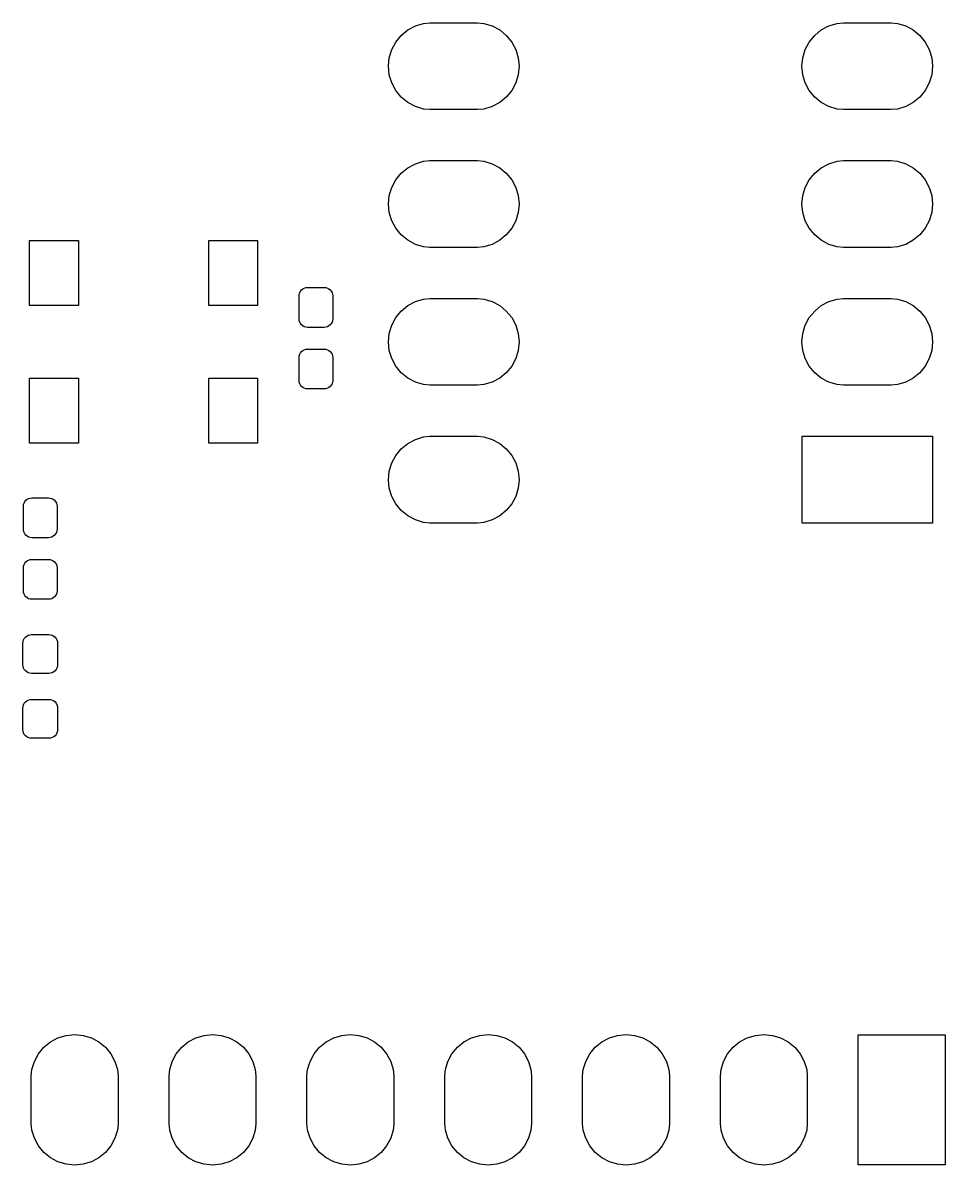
# Model space of a CAD drawing. Extents: x 2.41 to 5.61, y -5.4 to -1.79.
# Drawn here: x 2.487 to 3.156, y -3.597 to -2.768 of the extents above; entities that cross this region are included whole.
import ezdxf

# ---------------------------------------------------------------- set-up
doc = ezdxf.new("R2010")
doc.units = 0
doc.header["$MEASUREMENT"] = 0
doc.layers.add('BLACK', color=7, linetype='CONTINUOUS')

msp = doc.modelspace()

# ---------------------------------------------------------------- linework, layer by layer
at = {"layer": 'BLACK', "linetype": 'CONTINUOUS'}
for p, q in [((2.77808, -2.76896), (2.7827, -2.7685)), ((2.7827, -2.7685), (2.8173, -2.7685)), ((2.8173, -2.7685), (2.82192, -2.76896)), ((3.07808, -2.76896), (3.0827, -2.7685)), ((3.0827, -2.7685), (3.11729, -2.7685)), ((3.11729, -2.7685), (3.12192, -2.76896)), ((2.76187, -2.77762), (2.76667, -2.77369)), ((2.76667, -2.77369), (2.77214, -2.77076)), ((2.77214, -2.77076), (2.77808, -2.76896)), ((2.82192, -2.76896), (2.82786, -2.77076)), ((2.82786, -2.77076), (2.83333, -2.77369)), ((2.83333, -2.77369), (2.83813, -2.77762)), ((3.06187, -2.77762), (3.06667, -2.77369)), ((3.06667, -2.77369), (3.07214, -2.77076)), ((3.07214, -2.77076), (3.07808, -2.76896)), ((3.12192, -2.76896), (3.12786, -2.77076)), ((3.12786, -2.77076), (3.13333, -2.77369)), ((3.13333, -2.77369), (3.13813, -2.77762)), ((2.75501, -2.78789), (2.75794, -2.78242)), ((2.75794, -2.78242), (2.76187, -2.77762)), ((2.83813, -2.77762), (2.84206, -2.78242)), ((2.84206, -2.78242), (2.84499, -2.78789)), ((3.05501, -2.78789), (3.05794, -2.78242)), ((3.05794, -2.78242), (3.06187, -2.77762)), ((3.13813, -2.77762), (3.14206, -2.78242)), ((3.14206, -2.78242), (3.14499, -2.78789)), ((2.75321, -2.79383), (2.75501, -2.78789)), ((2.84499, -2.78789), (2.84679, -2.79383)), ((3.05321, -2.79383), (3.05501, -2.78789)), ((3.14499, -2.78789), (3.14679, -2.79383)), ((2.7526, -2.8), (2.75321, -2.79383)), ((2.75321, -2.80617), (2.7526, -2.8)), ((2.84679, -2.79383), (2.8474, -2.8)), ((2.8474, -2.8), (2.84679, -2.80617)), ((3.0526, -2.8), (3.05321, -2.79383)), ((3.05321, -2.80617), (3.0526, -2.8)), ((3.14679, -2.79383), (3.1474, -2.8)), ((3.1474, -2.8), (3.14679, -2.80617)), ((2.75501, -2.81211), (2.75321, -2.80617)), ((2.84679, -2.80617), (2.84499, -2.81211)), ((3.05501, -2.81211), (3.05321, -2.80617)), ((3.14679, -2.80617), (3.14499, -2.81211)), ((2.75794, -2.81758), (2.75501, -2.81211)), ((2.76187, -2.82238), (2.75794, -2.81758)), ((2.84206, -2.81758), (2.83813, -2.82238)), ((2.84499, -2.81211), (2.84206, -2.81758)), ((3.05794, -2.81758), (3.05501, -2.81211)), ((3.06187, -2.82238), (3.05794, -2.81758)), ((3.14206, -2.81758), (3.13813, -2.82238)), ((3.14499, -2.81211), (3.14206, -2.81758)), ((2.76667, -2.82631), (2.76187, -2.82238)), ((2.77214, -2.82924), (2.76667, -2.82631)), ((2.83333, -2.82631), (2.82786, -2.82924)), ((2.83813, -2.82238), (2.83333, -2.82631)), ((3.06667, -2.82631), (3.06187, -2.82238)), ((3.07214, -2.82924), (3.06667, -2.82631)), ((3.13333, -2.82631), (3.12786, -2.82924)), ((3.13813, -2.82238), (3.13333, -2.82631)), ((2.77808, -2.83104), (2.77214, -2.82924)), ((2.7827, -2.8315), (2.77808, -2.83104)), ((2.8173, -2.8315), (2.7827, -2.8315)), ((2.82192, -2.83104), (2.8173, -2.8315)), ((2.82786, -2.82924), (2.82192, -2.83104)), ((3.07808, -2.83104), (3.07214, -2.82924)), ((3.0827, -2.8315), (3.07808, -2.83104)), ((3.11729, -2.8315), (3.0827, -2.8315)), ((3.12192, -2.83104), (3.11729, -2.8315)), ((3.12786, -2.82924), (3.12192, -2.83104)), ((2.76187, -2.87762), (2.76667, -2.87369)), ((2.76667, -2.87369), (2.77214, -2.87076)), ((2.77214, -2.87076), (2.77808, -2.86896)), ((2.77808, -2.86896), (2.7827, -2.8685)), ((2.7827, -2.8685), (2.8173, -2.8685)), ((2.8173, -2.8685), (2.82192, -2.86896)), ((2.82192, -2.86896), (2.82786, -2.87076)), ((2.82786, -2.87076), (2.83333, -2.87369)), ((2.83333, -2.87369), (2.83813, -2.87762)), ((3.06187, -2.87762), (3.06667, -2.87369)), ((3.06667, -2.87369), (3.07214, -2.87076)), ((3.07214, -2.87076), (3.07808, -2.86896)), ((3.07808, -2.86896), (3.0827, -2.8685)), ((3.0827, -2.8685), (3.11729, -2.8685)), ((3.11729, -2.8685), (3.12192, -2.86896)), ((3.12192, -2.86896), (3.12786, -2.87076)), ((3.12786, -2.87076), (3.13333, -2.87369)), ((3.13333, -2.87369), (3.13813, -2.87762)), ((2.75501, -2.88789), (2.75794, -2.88242)), ((2.75794, -2.88242), (2.76187, -2.87762)), ((2.83813, -2.87762), (2.84206, -2.88242)), ((2.84206, -2.88242), (2.84499, -2.88789)), ((3.05501, -2.88789), (3.05794, -2.88242)), ((3.05794, -2.88242), (3.06187, -2.87762)), ((3.13813, -2.87762), (3.14206, -2.88242)), ((3.14206, -2.88242), (3.14499, -2.88789)), ((2.75321, -2.89383), (2.75501, -2.88789)), ((2.84499, -2.88789), (2.84679, -2.89383)), ((3.05321, -2.89383), (3.05501, -2.88789)), ((3.14499, -2.88789), (3.14679, -2.89383)), ((2.7526, -2.9), (2.75321, -2.89383)), ((2.75321, -2.90617), (2.7526, -2.9)), ((2.84679, -2.89383), (2.8474, -2.9)), ((2.8474, -2.9), (2.84679, -2.90617)), ((3.0526, -2.9), (3.05321, -2.89383)), ((3.05321, -2.90617), (3.0526, -2.9)), ((3.14679, -2.89383), (3.1474, -2.9)), ((3.1474, -2.9), (3.14679, -2.90617)), ((2.75501, -2.91211), (2.75321, -2.90617)), ((2.84679, -2.90617), (2.84499, -2.91211)), ((3.05501, -2.91211), (3.05321, -2.90617)), ((3.14679, -2.90617), (3.14499, -2.91211)), ((2.75794, -2.91758), (2.75501, -2.91211)), ((2.76187, -2.92238), (2.75794, -2.91758)), ((2.84206, -2.91758), (2.83813, -2.92238)), ((2.84499, -2.91211), (2.84206, -2.91758)), ((3.05794, -2.91758), (3.05501, -2.91211)), ((3.06187, -2.92238), (3.05794, -2.91758)), ((3.14206, -2.91758), (3.13813, -2.92238)), ((3.14499, -2.91211), (3.14206, -2.91758)), ((2.76667, -2.92631), (2.76187, -2.92238)), ((2.83813, -2.92238), (2.83333, -2.92631)), ((3.06667, -2.92631), (3.06187, -2.92238)), ((3.13813, -2.92238), (3.13333, -2.92631)), ((2.49232, -2.97362), (2.49232, -2.92638)), ((2.49232, -2.92638), (2.52776, -2.92638)), ((2.52776, -2.92638), (2.52776, -2.97362)), ((2.62224, -2.97362), (2.62224, -2.92638)), ((2.62224, -2.92638), (2.65768, -2.92638)), ((2.65768, -2.92638), (2.65768, -2.97362)), ((2.77214, -2.92924), (2.76667, -2.92631)), ((2.77808, -2.93104), (2.77214, -2.92924)), ((2.7827, -2.9315), (2.77808, -2.93104)), ((2.8173, -2.9315), (2.7827, -2.9315)), ((2.82192, -2.93104), (2.8173, -2.9315)), ((2.82786, -2.92924), (2.82192, -2.93104)), ((2.83333, -2.92631), (2.82786, -2.92924)), ((3.07214, -2.92924), (3.06667, -2.92631)), ((3.07808, -2.93104), (3.07214, -2.92924)), ((3.0827, -2.9315), (3.07808, -2.93104)), ((3.11729, -2.9315), (3.0827, -2.9315)), ((3.12192, -2.93104), (3.11729, -2.9315)), ((3.12786, -2.92924), (3.12192, -2.93104)), ((3.13333, -2.92631), (3.12786, -2.92924)), ((2.6878, -2.96663), (2.68791, -2.96544)), ((2.6878, -2.98337), (2.6878, -2.96663)), ((2.68791, -2.96544), (2.68826, -2.9643)), ((2.68826, -2.9643), (2.68882, -2.96324)), ((2.68882, -2.96324), (2.68958, -2.96232)), ((2.68958, -2.96232), (2.69051, -2.96156)), ((2.69051, -2.96156), (2.69156, -2.961)), ((2.69156, -2.961), (2.69271, -2.96065)), ((2.69271, -2.96065), (2.6939, -2.96053)), ((2.6939, -2.96053), (2.7061, -2.96053)), ((2.7061, -2.96053), (2.70729, -2.96065)), ((2.70729, -2.96065), (2.70844, -2.961)), ((2.70844, -2.961), (2.70949, -2.96156)), ((2.70949, -2.96156), (2.71042, -2.96232)), ((2.71042, -2.96232), (2.71118, -2.96324)), ((2.71118, -2.96324), (2.71174, -2.9643)), ((2.71174, -2.9643), (2.71209, -2.96544)), ((2.71209, -2.96544), (2.7122, -2.96663)), ((2.7122, -2.96663), (2.7122, -2.98337)), ((2.52776, -2.97362), (2.49232, -2.97362)), ((2.65768, -2.97362), (2.62224, -2.97362)), ((2.76187, -2.97762), (2.76667, -2.97369)), ((2.76667, -2.97369), (2.77214, -2.97076)), ((2.77214, -2.97076), (2.77808, -2.96896)), ((2.77808, -2.96896), (2.7827, -2.9685)), ((2.7827, -2.9685), (2.8173, -2.9685)), ((2.8173, -2.9685), (2.82192, -2.96896)), ((2.82192, -2.96896), (2.82786, -2.97076)), ((2.82786, -2.97076), (2.83333, -2.97369)), ((2.83333, -2.97369), (2.83813, -2.97762)), ((3.06187, -2.97762), (3.06667, -2.97369)), ((3.06667, -2.97369), (3.07214, -2.97076)), ((3.07214, -2.97076), (3.07808, -2.96896)), ((3.07808, -2.96896), (3.0827, -2.9685)), ((3.0827, -2.9685), (3.11729, -2.9685)), ((3.11729, -2.9685), (3.12192, -2.96896)), ((3.12192, -2.96896), (3.12786, -2.97076)), ((3.12786, -2.97076), (3.13333, -2.97369)), ((3.13333, -2.97369), (3.13813, -2.97762)), ((2.68791, -2.98456), (2.6878, -2.98337)), ((2.7122, -2.98337), (2.71209, -2.98456)), ((2.75501, -2.98789), (2.75794, -2.98242)), ((2.75794, -2.98242), (2.76187, -2.97762)), ((2.83813, -2.97762), (2.84206, -2.98242)), ((2.84206, -2.98242), (2.84499, -2.98789)), ((3.05501, -2.98789), (3.05794, -2.98242)), ((3.05794, -2.98242), (3.06187, -2.97762)), ((3.13813, -2.97762), (3.14206, -2.98242)), ((3.14206, -2.98242), (3.14499, -2.98789)), ((2.68826, -2.9857), (2.68791, -2.98456)), ((2.68882, -2.98676), (2.68826, -2.9857)), ((2.68958, -2.98768), (2.68882, -2.98676)), ((2.69051, -2.98844), (2.68958, -2.98768)), ((2.69156, -2.989), (2.69051, -2.98844)), ((2.69271, -2.98935), (2.69156, -2.989)), ((2.6939, -2.98947), (2.69271, -2.98935)), ((2.7061, -2.98947), (2.6939, -2.98947)), ((2.70729, -2.98935), (2.7061, -2.98947)), ((2.70844, -2.989), (2.70729, -2.98935)), ((2.70949, -2.98844), (2.70844, -2.989)), ((2.71042, -2.98768), (2.70949, -2.98844)), ((2.71118, -2.98676), (2.71042, -2.98768)), ((2.71174, -2.9857), (2.71118, -2.98676)), ((2.71209, -2.98456), (2.71174, -2.9857)), ((2.75321, -2.99383), (2.75501, -2.98789)), ((2.84499, -2.98789), (2.84679, -2.99383)), ((3.05321, -2.99383), (3.05501, -2.98789)), ((3.14499, -2.98789), (3.14679, -2.99383)), ((2.7526, -3), (2.75321, -2.99383)), ((2.75321, -3.00617), (2.7526, -3)), ((2.84679, -2.99383), (2.8474, -3)), ((2.8474, -3), (2.84679, -3.00617)), ((3.0526, -3), (3.05321, -2.99383)), ((3.05321, -3.00617), (3.0526, -3)), ((3.14679, -2.99383), (3.1474, -3)), ((3.1474, -3), (3.14679, -3.00617)), ((2.68826, -3.00898), (2.68882, -3.00793)), ((2.68882, -3.00793), (2.68958, -3.007)), ((2.68958, -3.007), (2.69051, -3.00624)), ((2.69051, -3.00624), (2.69156, -3.00568)), ((2.69156, -3.00568), (2.69271, -3.00533)), ((2.69271, -3.00533), (2.6939, -3.00522)), ((2.6939, -3.00522), (2.7061, -3.00522)), ((2.7061, -3.00522), (2.70729, -3.00533)), ((2.70729, -3.00533), (2.70844, -3.00568)), ((2.70844, -3.00568), (2.70949, -3.00624)), ((2.70949, -3.00624), (2.71042, -3.007)), ((2.71042, -3.007), (2.71118, -3.00793)), ((2.71118, -3.00793), (2.71174, -3.00898)), ((2.75501, -3.01211), (2.75321, -3.00617)), ((2.84679, -3.00617), (2.84499, -3.01211)), ((3.05501, -3.01211), (3.05321, -3.00617)), ((3.14679, -3.00617), (3.14499, -3.01211)), ((2.6878, -3.01132), (2.68791, -3.01013)), ((2.6878, -3.02805), (2.6878, -3.01132)), ((2.68791, -3.01013), (2.68826, -3.00898)), ((2.71174, -3.00898), (2.71209, -3.01013)), ((2.71209, -3.01013), (2.7122, -3.01132)), ((2.7122, -3.01132), (2.7122, -3.02805)), ((2.75794, -3.01758), (2.75501, -3.01211)), ((2.84499, -3.01211), (2.84206, -3.01758)), ((3.05794, -3.01758), (3.05501, -3.01211)), ((3.14499, -3.01211), (3.14206, -3.01758)), ((2.76187, -3.02238), (2.75794, -3.01758)), ((2.76667, -3.02631), (2.76187, -3.02238)), ((2.83813, -3.02238), (2.83333, -3.02631)), ((2.84206, -3.01758), (2.83813, -3.02238)), ((3.06187, -3.02238), (3.05794, -3.01758)), ((3.06667, -3.02631), (3.06187, -3.02238)), ((3.13813, -3.02238), (3.13333, -3.02631)), ((3.14206, -3.01758), (3.13813, -3.02238)), ((2.49232, -3.07362), (2.49232, -3.02638)), ((2.49232, -3.02638), (2.52776, -3.02638)), ((2.52776, -3.02638), (2.52776, -3.07362)), ((2.62224, -3.07362), (2.62224, -3.02638)), ((2.62224, -3.02638), (2.65768, -3.02638)), ((2.65768, -3.02638), (2.65768, -3.07362)), ((2.68791, -3.02924), (2.6878, -3.02805)), ((2.68826, -3.03039), (2.68791, -3.02924)), ((2.68882, -3.03144), (2.68826, -3.03039)), ((2.68958, -3.03237), (2.68882, -3.03144)), ((2.69051, -3.03313), (2.68958, -3.03237)), ((2.69156, -3.03369), (2.69051, -3.03313)), ((2.69271, -3.03404), (2.69156, -3.03369)), ((2.70844, -3.03369), (2.70729, -3.03404)), ((2.70949, -3.03313), (2.70844, -3.03369)), ((2.71042, -3.03237), (2.70949, -3.03313)), ((2.71118, -3.03144), (2.71042, -3.03237)), ((2.71174, -3.03039), (2.71118, -3.03144)), ((2.71209, -3.02924), (2.71174, -3.03039)), ((2.7122, -3.02805), (2.71209, -3.02924)), ((2.77214, -3.02924), (2.76667, -3.02631)), ((2.77808, -3.03104), (2.77214, -3.02924)), ((2.7827, -3.0315), (2.77808, -3.03104)), ((2.8173, -3.0315), (2.7827, -3.0315)), ((2.82192, -3.03104), (2.8173, -3.0315)), ((2.82786, -3.02924), (2.82192, -3.03104)), ((2.83333, -3.02631), (2.82786, -3.02924)), ((3.07214, -3.02924), (3.06667, -3.02631)), ((3.07808, -3.03104), (3.07214, -3.02924)), ((3.0827, -3.0315), (3.07808, -3.03104)), ((3.11729, -3.0315), (3.0827, -3.0315)), ((3.12192, -3.03104), (3.11729, -3.0315)), ((3.12786, -3.02924), (3.12192, -3.03104)), ((3.13333, -3.02631), (3.12786, -3.02924)), ((2.6939, -3.03415), (2.69271, -3.03404)), ((2.7061, -3.03415), (2.6939, -3.03415)), ((2.70729, -3.03404), (2.7061, -3.03415)), ((2.52776, -3.07362), (2.49232, -3.07362)), ((2.65768, -3.07362), (2.62224, -3.07362)), ((2.76187, -3.07762), (2.76667, -3.07369)), ((2.76667, -3.07369), (2.77214, -3.07076)), ((2.77214, -3.07076), (2.77808, -3.06896)), ((2.77808, -3.06896), (2.7827, -3.0685)), ((2.7827, -3.0685), (2.8173, -3.0685)), ((2.8173, -3.0685), (2.82192, -3.06896)), ((2.82192, -3.06896), (2.82786, -3.07076)), ((2.82786, -3.07076), (2.83333, -3.07369)), ((2.83333, -3.07369), (2.83813, -3.07762)), ((3.05276, -3.1315), (3.05276, -3.0685)), ((3.05276, -3.0685), (3.14724, -3.0685)), ((3.14724, -3.0685), (3.14724, -3.1315)), ((2.75501, -3.08789), (2.75794, -3.08242)), ((2.75794, -3.08242), (2.76187, -3.07762)), ((2.83813, -3.07762), (2.84206, -3.08242)), ((2.84206, -3.08242), (2.84499, -3.08789)), ((2.75321, -3.09383), (2.75501, -3.08789)), ((2.84499, -3.08789), (2.84679, -3.09383)), ((2.7526, -3.1), (2.75321, -3.09383)), ((2.75321, -3.10617), (2.7526, -3.1)), ((2.84679, -3.09383), (2.8474, -3.1)), ((2.8474, -3.1), (2.84679, -3.10617)), ((2.75501, -3.11211), (2.75321, -3.10617)), ((2.84679, -3.10617), (2.84499, -3.11211)), ((2.48826, -3.11696), (2.48882, -3.1159)), ((2.48882, -3.1159), (2.48958, -3.11498)), ((2.48958, -3.11498), (2.49051, -3.11422)), ((2.49051, -3.11422), (2.49156, -3.11365)), ((2.49156, -3.11365), (2.49271, -3.11331)), ((2.49271, -3.11331), (2.4939, -3.11319)), ((2.4939, -3.11319), (2.5061, -3.11319)), ((2.5061, -3.11319), (2.50729, -3.11331)), ((2.50729, -3.11331), (2.50844, -3.11365)), ((2.50844, -3.11365), (2.50949, -3.11422)), ((2.50949, -3.11422), (2.51042, -3.11498)), ((2.51042, -3.11498), (2.51118, -3.1159)), ((2.51118, -3.1159), (2.51174, -3.11696)), ((2.75794, -3.11758), (2.75501, -3.11211)), ((2.84499, -3.11211), (2.84206, -3.11758)), ((2.4878, -3.11929), (2.48791, -3.1181)), ((2.4878, -3.13602), (2.4878, -3.11929)), ((2.48791, -3.1181), (2.48826, -3.11696)), ((2.51174, -3.11696), (2.51209, -3.1181)), ((2.51209, -3.1181), (2.5122, -3.11929)), ((2.5122, -3.11929), (2.5122, -3.13602)), ((2.76187, -3.12238), (2.75794, -3.11758)), ((2.76667, -3.12631), (2.76187, -3.12238)), ((2.83813, -3.12238), (2.83333, -3.12631)), ((2.84206, -3.11758), (2.83813, -3.12238)), ((2.77214, -3.12924), (2.76667, -3.12631)), ((2.77808, -3.13104), (2.77214, -3.12924)), ((2.7827, -3.1315), (2.77808, -3.13104)), ((2.8173, -3.1315), (2.7827, -3.1315)), ((2.82192, -3.13104), (2.8173, -3.1315)), ((2.82786, -3.12924), (2.82192, -3.13104)), ((2.83333, -3.12631), (2.82786, -3.12924)), ((3.14724, -3.1315), (3.05276, -3.1315)), ((2.48791, -3.13721), (2.4878, -3.13602)), ((2.48826, -3.13836), (2.48791, -3.13721)), ((2.48882, -3.13941), (2.48826, -3.13836)), ((2.48958, -3.14034), (2.48882, -3.13941)), ((2.49051, -3.1411), (2.48958, -3.14034)), ((2.49156, -3.14166), (2.49051, -3.1411)), ((2.50949, -3.1411), (2.50844, -3.14166)), ((2.51042, -3.14034), (2.50949, -3.1411)), ((2.51118, -3.13941), (2.51042, -3.14034)), ((2.51174, -3.13836), (2.51118, -3.13941)), ((2.51209, -3.13721), (2.51174, -3.13836)), ((2.5122, -3.13602), (2.51209, -3.13721)), ((2.49271, -3.14201), (2.49156, -3.14166)), ((2.4939, -3.14213), (2.49271, -3.14201)), ((2.5061, -3.14213), (2.4939, -3.14213)), ((2.50729, -3.14201), (2.5061, -3.14213)), ((2.50844, -3.14166), (2.50729, -3.14201)), ((2.49156, -3.15834), (2.49271, -3.15799)), ((2.49271, -3.15799), (2.4939, -3.15787)), ((2.4939, -3.15787), (2.5061, -3.15787)), ((2.5061, -3.15787), (2.50729, -3.15799)), ((2.50729, -3.15799), (2.50844, -3.15834)), ((2.4878, -3.16398), (2.48791, -3.16279)), ((2.4878, -3.18071), (2.4878, -3.16398)), ((2.48791, -3.16279), (2.48826, -3.16164)), ((2.48826, -3.16164), (2.48882, -3.16059)), ((2.48882, -3.16059), (2.48958, -3.15966)), ((2.48958, -3.15966), (2.49051, -3.1589)), ((2.49051, -3.1589), (2.49156, -3.15834)), ((2.50844, -3.15834), (2.50949, -3.1589)), ((2.50949, -3.1589), (2.51042, -3.15966)), ((2.51042, -3.15966), (2.51118, -3.16059)), ((2.51118, -3.16059), (2.51174, -3.16164)), ((2.51174, -3.16164), (2.51209, -3.16279)), ((2.51209, -3.16279), (2.5122, -3.16398)), ((2.5122, -3.16398), (2.5122, -3.18071)), ((2.48791, -3.1819), (2.4878, -3.18071)), ((2.48826, -3.18304), (2.48791, -3.1819)), ((2.51209, -3.1819), (2.51174, -3.18304)), ((2.5122, -3.18071), (2.51209, -3.1819)), ((2.48882, -3.1841), (2.48826, -3.18304)), ((2.48958, -3.18502), (2.48882, -3.1841)), ((2.49051, -3.18578), (2.48958, -3.18502)), ((2.49156, -3.18635), (2.49051, -3.18578)), ((2.49271, -3.18669), (2.49156, -3.18635)), ((2.4939, -3.18681), (2.49271, -3.18669)), ((2.5061, -3.18681), (2.4939, -3.18681)), ((2.50729, -3.18669), (2.5061, -3.18681)), ((2.50844, -3.18635), (2.50729, -3.18669)), ((2.50949, -3.18578), (2.50844, -3.18635)), ((2.51042, -3.18502), (2.50949, -3.18578)), ((2.51118, -3.1841), (2.51042, -3.18502)), ((2.51174, -3.18304), (2.51118, -3.1841)), ((2.48788, -3.21629), (2.48846, -3.2152)), ((2.48846, -3.2152), (2.48925, -3.21425)), ((2.48925, -3.21425), (2.4902, -3.21346)), ((2.4902, -3.21346), (2.49129, -3.21288)), ((2.49129, -3.21288), (2.49247, -3.21252)), ((2.49247, -3.21252), (2.4937, -3.2124)), ((2.4937, -3.2124), (2.5063, -3.2124)), ((2.5063, -3.2124), (2.50753, -3.21252)), ((2.50753, -3.21252), (2.50871, -3.21288)), ((2.50871, -3.21288), (2.5098, -3.21346)), ((2.5098, -3.21346), (2.51075, -3.21425)), ((2.51075, -3.21425), (2.51154, -3.2152)), ((2.51154, -3.2152), (2.51212, -3.21629)), ((2.4874, -3.2187), (2.48752, -3.21747)), ((2.4874, -3.23425), (2.4874, -3.2187)), ((2.48752, -3.21747), (2.48788, -3.21629)), ((2.51212, -3.21629), (2.51248, -3.21747)), ((2.51248, -3.21747), (2.5126, -3.2187)), ((2.5126, -3.2187), (2.5126, -3.23425)), ((2.48752, -3.23548), (2.4874, -3.23425)), ((2.48788, -3.23666), (2.48752, -3.23548)), ((2.48846, -3.23775), (2.48788, -3.23666)), ((2.48925, -3.23871), (2.48846, -3.23775)), ((2.4902, -3.23949), (2.48925, -3.23871)), ((2.49129, -3.24007), (2.4902, -3.23949)), ((2.49247, -3.24043), (2.49129, -3.24007)), ((2.4937, -3.24055), (2.49247, -3.24043)), ((2.5063, -3.24055), (2.4937, -3.24055)), ((2.50753, -3.24043), (2.5063, -3.24055)), ((2.50871, -3.24007), (2.50753, -3.24043)), ((2.5098, -3.23949), (2.50871, -3.24007)), ((2.51075, -3.23871), (2.5098, -3.23949)), ((2.51154, -3.23775), (2.51075, -3.23871)), ((2.51212, -3.23666), (2.51154, -3.23775)), ((2.51248, -3.23548), (2.51212, -3.23666)), ((2.5126, -3.23425), (2.51248, -3.23548)), ((2.4874, -3.26575), (2.48752, -3.26452)), ((2.4874, -3.2813), (2.4874, -3.26575)), ((2.48752, -3.26452), (2.48788, -3.26334)), ((2.48788, -3.26334), (2.48846, -3.26225)), ((2.48846, -3.26225), (2.48925, -3.26129)), ((2.48925, -3.26129), (2.4902, -3.26051)), ((2.4902, -3.26051), (2.49129, -3.25993)), ((2.49129, -3.25993), (2.49247, -3.25957)), ((2.49247, -3.25957), (2.4937, -3.25945)), ((2.4937, -3.25945), (2.5063, -3.25945)), ((2.5063, -3.25945), (2.50753, -3.25957)), ((2.50753, -3.25957), (2.50871, -3.25993)), ((2.50871, -3.25993), (2.5098, -3.26051)), ((2.5098, -3.26051), (2.51075, -3.26129)), ((2.51075, -3.26129), (2.51154, -3.26225)), ((2.51154, -3.26225), (2.51212, -3.26334)), ((2.51212, -3.26334), (2.51248, -3.26452)), ((2.51248, -3.26452), (2.5126, -3.26575)), ((2.5126, -3.26575), (2.5126, -3.2813)), ((2.48752, -3.28253), (2.4874, -3.2813)), ((2.5126, -3.2813), (2.51248, -3.28253)), ((2.48788, -3.28371), (2.48752, -3.28253)), ((2.48846, -3.2848), (2.48788, -3.28371)), ((2.48925, -3.28575), (2.48846, -3.2848)), ((2.4902, -3.28654), (2.48925, -3.28575)), ((2.49129, -3.28712), (2.4902, -3.28654)), ((2.49247, -3.28748), (2.49129, -3.28712)), ((2.4937, -3.2876), (2.49247, -3.28748)), ((2.5063, -3.2876), (2.4937, -3.2876)), ((2.50753, -3.28748), (2.5063, -3.2876)), ((2.50871, -3.28712), (2.50753, -3.28748)), ((2.5098, -3.28654), (2.50871, -3.28712)), ((2.51075, -3.28575), (2.5098, -3.28654)), ((2.51154, -3.2848), (2.51075, -3.28575)), ((2.51212, -3.28371), (2.51154, -3.2848)), ((2.51248, -3.28253), (2.51212, -3.28371)), ((2.50742, -3.50794), (2.51289, -3.50501)), ((2.51289, -3.50501), (2.51883, -3.50321)), ((2.51883, -3.50321), (2.525, -3.5026)), ((2.525, -3.5026), (2.53117, -3.50321)), ((2.53117, -3.50321), (2.53711, -3.50501)), ((2.53711, -3.50501), (2.54258, -3.50794)), ((2.60742, -3.50794), (2.61289, -3.50501)), ((2.61289, -3.50501), (2.61883, -3.50321)), ((2.61883, -3.50321), (2.625, -3.5026)), ((2.625, -3.5026), (2.63117, -3.50321)), ((2.63117, -3.50321), (2.63711, -3.50501)), ((2.63711, -3.50501), (2.64258, -3.50794)), ((2.70742, -3.50794), (2.71289, -3.50501)), ((2.71289, -3.50501), (2.71883, -3.50321)), ((2.71883, -3.50321), (2.725, -3.5026)), ((2.725, -3.5026), (2.73117, -3.50321)), ((2.73117, -3.50321), (2.73711, -3.50501)), ((2.73711, -3.50501), (2.74258, -3.50794)), ((2.80742, -3.50794), (2.81289, -3.50501)), ((2.81289, -3.50501), (2.81883, -3.50321)), ((2.81883, -3.50321), (2.825, -3.5026)), ((2.825, -3.5026), (2.83117, -3.50321)), ((2.83117, -3.50321), (2.83711, -3.50501)), ((2.83711, -3.50501), (2.84258, -3.50794)), ((2.90742, -3.50794), (2.91289, -3.50501)), ((2.91289, -3.50501), (2.91883, -3.50321)), ((2.91883, -3.50321), (2.925, -3.5026)), ((2.925, -3.5026), (2.93117, -3.50321)), ((2.93117, -3.50321), (2.93711, -3.50501)), ((2.93711, -3.50501), (2.94258, -3.50794)), ((3.00742, -3.50794), (3.01289, -3.50501)), ((3.01289, -3.50501), (3.01883, -3.50321)), ((3.01883, -3.50321), (3.025, -3.5026)), ((3.025, -3.5026), (3.03117, -3.50321)), ((3.03117, -3.50321), (3.03711, -3.50501)), ((3.03711, -3.50501), (3.04258, -3.50794)), ((3.0935, -3.59724), (3.0935, -3.50276)), ((3.0935, -3.50276), (3.1565, -3.50276)), ((3.1565, -3.50276), (3.1565, -3.59724)), ((2.49869, -3.51667), (2.50262, -3.51187)), ((2.50262, -3.51187), (2.50742, -3.50794)), ((2.54258, -3.50794), (2.54738, -3.51187)), ((2.54738, -3.51187), (2.55131, -3.51667)), ((2.59869, -3.51667), (2.60262, -3.51187)), ((2.60262, -3.51187), (2.60742, -3.50794)), ((2.64258, -3.50794), (2.64738, -3.51187)), ((2.64738, -3.51187), (2.65131, -3.51667)), ((2.69869, -3.51667), (2.70262, -3.51187)), ((2.70262, -3.51187), (2.70742, -3.50794)), ((2.74258, -3.50794), (2.74738, -3.51187)), ((2.74738, -3.51187), (2.75131, -3.51667)), ((2.79869, -3.51667), (2.80262, -3.51187)), ((2.80262, -3.51187), (2.80742, -3.50794)), ((2.84258, -3.50794), (2.84738, -3.51187)), ((2.84738, -3.51187), (2.85131, -3.51667)), ((2.89869, -3.51667), (2.90262, -3.51187)), ((2.90262, -3.51187), (2.90742, -3.50794)), ((2.94258, -3.50794), (2.94738, -3.51187)), ((2.94738, -3.51187), (2.95131, -3.51667)), ((2.99869, -3.51667), (3.00262, -3.51187)), ((3.00262, -3.51187), (3.00742, -3.50794)), ((3.04258, -3.50794), (3.04738, -3.51187)), ((3.04738, -3.51187), (3.05131, -3.51667)), ((2.49396, -3.52808), (2.49576, -3.52214)), ((2.49576, -3.52214), (2.49869, -3.51667)), ((2.55131, -3.51667), (2.55424, -3.52214)), ((2.55424, -3.52214), (2.55604, -3.52808)), ((2.59396, -3.52808), (2.59576, -3.52214)), ((2.59576, -3.52214), (2.59869, -3.51667)), ((2.65131, -3.51667), (2.65424, -3.52214)), ((2.65424, -3.52214), (2.65604, -3.52808)), ((2.69396, -3.52808), (2.69576, -3.52214)), ((2.69576, -3.52214), (2.69869, -3.51667)), ((2.75131, -3.51667), (2.75424, -3.52214)), ((2.75424, -3.52214), (2.75604, -3.52808)), ((2.79396, -3.52808), (2.79576, -3.52214)), ((2.79576, -3.52214), (2.79869, -3.51667)), ((2.85131, -3.51667), (2.85424, -3.52214)), ((2.85424, -3.52214), (2.85604, -3.52808)), ((2.89396, -3.52808), (2.89576, -3.52214)), ((2.89576, -3.52214), (2.89869, -3.51667)), ((2.95131, -3.51667), (2.95424, -3.52214)), ((2.95424, -3.52214), (2.95604, -3.52808)), ((2.99396, -3.52808), (2.99576, -3.52214)), ((2.99576, -3.52214), (2.99869, -3.51667)), ((3.05131, -3.51667), (3.05424, -3.52214)), ((3.05424, -3.52214), (3.05604, -3.52808)), ((2.4935, -3.5327), (2.49396, -3.52808)), ((2.55604, -3.52808), (2.5565, -3.5327)), ((2.5935, -3.5327), (2.59396, -3.52808)), ((2.65604, -3.52808), (2.6565, -3.5327)), ((2.6935, -3.5327), (2.69396, -3.52808)), ((2.75604, -3.52808), (2.7565, -3.5327)), ((2.7935, -3.5327), (2.79396, -3.52808)), ((2.85604, -3.52808), (2.8565, -3.5327)), ((2.8935, -3.5327), (2.89396, -3.52808)), ((2.95604, -3.52808), (2.9565, -3.5327)), ((2.9935, -3.5327), (2.99396, -3.52808)), ((3.05604, -3.52808), (3.0565, -3.5327)), ((2.4935, -3.56729), (2.4935, -3.5327)), ((2.5565, -3.5327), (2.5565, -3.5673)), ((2.5935, -3.56729), (2.5935, -3.5327)), ((2.6565, -3.5327), (2.6565, -3.5673)), ((2.6935, -3.56729), (2.6935, -3.5327)), ((2.7565, -3.5327), (2.7565, -3.5673)), ((2.7935, -3.56729), (2.7935, -3.5327)), ((2.8565, -3.5327), (2.8565, -3.5673)), ((2.8935, -3.56729), (2.8935, -3.5327)), ((2.9565, -3.5327), (2.9565, -3.5673)), ((2.9935, -3.56729), (2.9935, -3.5327)), ((3.0565, -3.5327), (3.0565, -3.5673)), ((2.49396, -3.57192), (2.4935, -3.56729)), ((2.49576, -3.57786), (2.49396, -3.57192)), ((2.55604, -3.57192), (2.55424, -3.57786)), ((2.5565, -3.5673), (2.55604, -3.57192)), ((2.59396, -3.57192), (2.5935, -3.56729)), ((2.59576, -3.57786), (2.59396, -3.57192)), ((2.65604, -3.57192), (2.65424, -3.57786)), ((2.6565, -3.5673), (2.65604, -3.57192)), ((2.69396, -3.57192), (2.6935, -3.56729)), ((2.69576, -3.57786), (2.69396, -3.57192)), ((2.75604, -3.57192), (2.75424, -3.57786)), ((2.7565, -3.5673), (2.75604, -3.57192)), ((2.79396, -3.57192), (2.7935, -3.56729)), ((2.79576, -3.57786), (2.79396, -3.57192)), ((2.85604, -3.57192), (2.85424, -3.57786)), ((2.8565, -3.5673), (2.85604, -3.57192)), ((2.89396, -3.57192), (2.8935, -3.56729)), ((2.89576, -3.57786), (2.89396, -3.57192)), ((2.95604, -3.57192), (2.95424, -3.57786)), ((2.9565, -3.5673), (2.95604, -3.57192)), ((2.99396, -3.57192), (2.9935, -3.56729)), ((2.99576, -3.57786), (2.99396, -3.57192)), ((3.05604, -3.57192), (3.05424, -3.57786)), ((3.0565, -3.5673), (3.05604, -3.57192)), ((2.49869, -3.58333), (2.49576, -3.57786)), ((2.55424, -3.57786), (2.55131, -3.58333)), ((2.59869, -3.58333), (2.59576, -3.57786)), ((2.65424, -3.57786), (2.65131, -3.58333)), ((2.69869, -3.58333), (2.69576, -3.57786)), ((2.75424, -3.57786), (2.75131, -3.58333)), ((2.79869, -3.58333), (2.79576, -3.57786)), ((2.85424, -3.57786), (2.85131, -3.58333)), ((2.89869, -3.58333), (2.89576, -3.57786)), ((2.95424, -3.57786), (2.95131, -3.58333)), ((2.99869, -3.58333), (2.99576, -3.57786)), ((3.05424, -3.57786), (3.05131, -3.58333)), ((2.50262, -3.58813), (2.49869, -3.58333)), ((2.50742, -3.59206), (2.50262, -3.58813)), ((2.54738, -3.58813), (2.54258, -3.59206)), ((2.55131, -3.58333), (2.54738, -3.58813)), ((2.60262, -3.58813), (2.59869, -3.58333)), ((2.60742, -3.59206), (2.60262, -3.58813)), ((2.64738, -3.58813), (2.64258, -3.59206)), ((2.65131, -3.58333), (2.64738, -3.58813)), ((2.70262, -3.58813), (2.69869, -3.58333)), ((2.70742, -3.59206), (2.70262, -3.58813)), ((2.74738, -3.58813), (2.74258, -3.59206)), ((2.75131, -3.58333), (2.74738, -3.58813)), ((2.80262, -3.58813), (2.79869, -3.58333)), ((2.80742, -3.59206), (2.80262, -3.58813)), ((2.84738, -3.58813), (2.84258, -3.59206)), ((2.85131, -3.58333), (2.84738, -3.58813)), ((2.90262, -3.58813), (2.89869, -3.58333)), ((2.90742, -3.59206), (2.90262, -3.58813)), ((2.94738, -3.58813), (2.94258, -3.59206)), ((2.95131, -3.58333), (2.94738, -3.58813)), ((3.00262, -3.58813), (2.99869, -3.58333)), ((3.00742, -3.59206), (3.00262, -3.58813)), ((3.04738, -3.58813), (3.04258, -3.59206)), ((3.05131, -3.58333), (3.04738, -3.58813)), ((2.51289, -3.59499), (2.50742, -3.59206)), ((2.51883, -3.59679), (2.51289, -3.59499)), ((2.525, -3.5974), (2.51883, -3.59679)), ((2.53117, -3.59679), (2.525, -3.5974)), ((2.53711, -3.59499), (2.53117, -3.59679)), ((2.54258, -3.59206), (2.53711, -3.59499)), ((2.61289, -3.59499), (2.60742, -3.59206)), ((2.61883, -3.59679), (2.61289, -3.59499)), ((2.625, -3.5974), (2.61883, -3.59679)), ((2.63117, -3.59679), (2.625, -3.5974)), ((2.63711, -3.59499), (2.63117, -3.59679)), ((2.64258, -3.59206), (2.63711, -3.59499)), ((2.71289, -3.59499), (2.70742, -3.59206)), ((2.71883, -3.59679), (2.71289, -3.59499)), ((2.725, -3.5974), (2.71883, -3.59679)), ((2.73117, -3.59679), (2.725, -3.5974)), ((2.73711, -3.59499), (2.73117, -3.59679)), ((2.74258, -3.59206), (2.73711, -3.59499)), ((2.81289, -3.59499), (2.80742, -3.59206)), ((2.81883, -3.59679), (2.81289, -3.59499)), ((2.825, -3.5974), (2.81883, -3.59679)), ((2.83117, -3.59679), (2.825, -3.5974)), ((2.83711, -3.59499), (2.83117, -3.59679)), ((2.84258, -3.59206), (2.83711, -3.59499)), ((2.91289, -3.59499), (2.90742, -3.59206)), ((2.91883, -3.59679), (2.91289, -3.59499)), ((2.925, -3.5974), (2.91883, -3.59679)), ((2.93117, -3.59679), (2.925, -3.5974)), ((2.93711, -3.59499), (2.93117, -3.59679)), ((2.94258, -3.59206), (2.93711, -3.59499)), ((3.01289, -3.59499), (3.00742, -3.59206)), ((3.01883, -3.59679), (3.01289, -3.59499)), ((3.025, -3.5974), (3.01883, -3.59679)), ((3.03117, -3.59679), (3.025, -3.5974)), ((3.03711, -3.59499), (3.03117, -3.59679)), ((3.04258, -3.59206), (3.03711, -3.59499)), ((3.1565, -3.59724), (3.0935, -3.59724))]:
    msp.add_line(p, q, dxfattribs=at)

doc.saveas('drawing.dxf')
